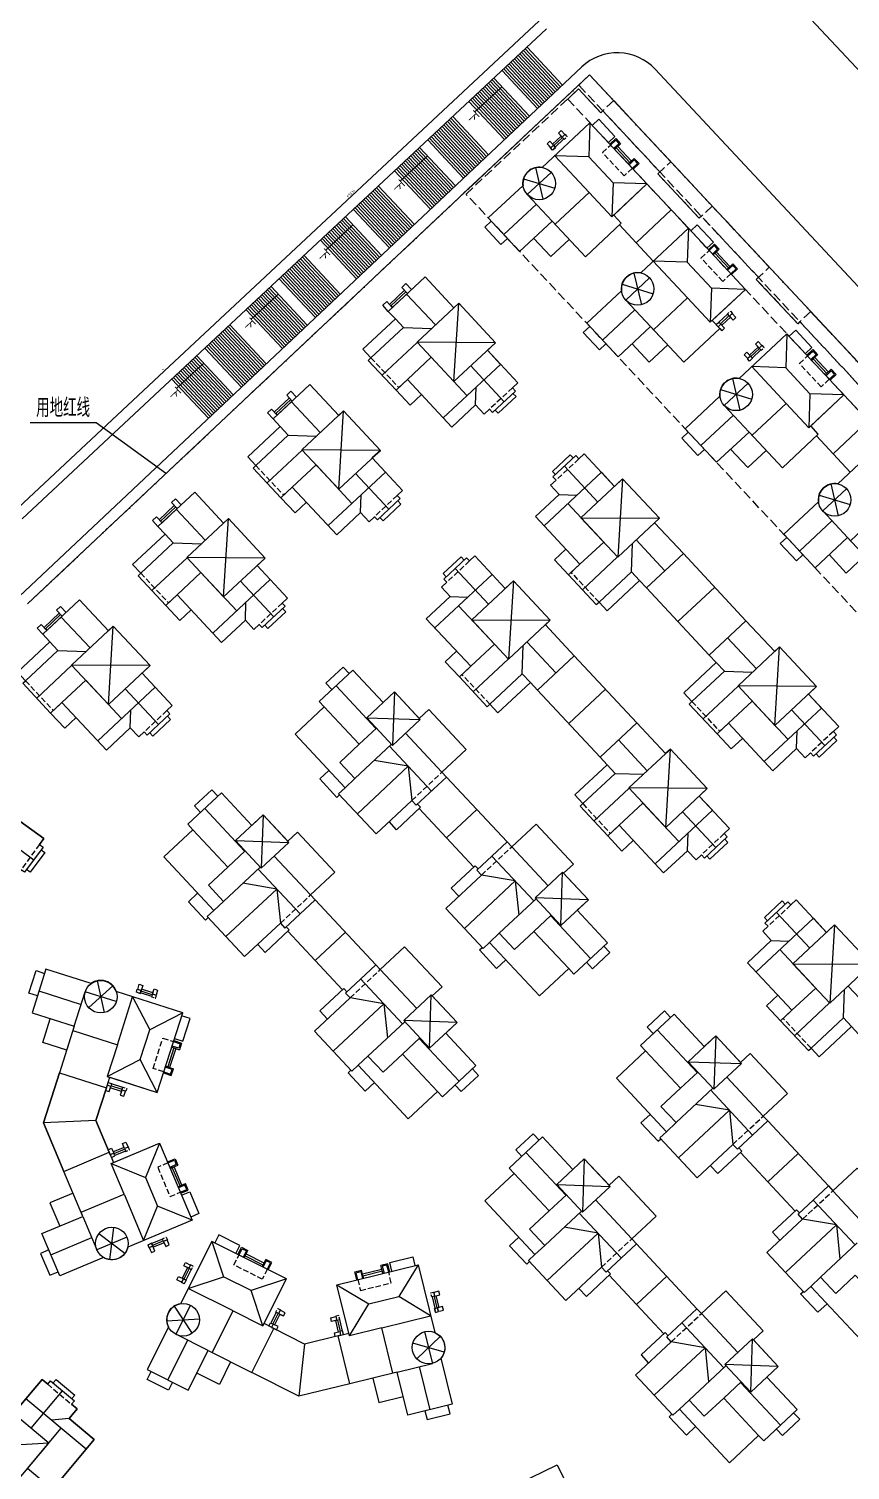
# Model space of a CAD drawing. Extents: x -34815 to 81416, y -425322 to 67478.
# Drawn here: x 2161 to 3537, y -181974 to -179560 of the extents above; entities that cross this region are included whole.
import ezdxf

# ---------------------------------------------------------------- set-up
doc = ezdxf.new("R2010")
doc.units = 0
doc.header["$LTSCALE"] = 1000
doc.header["$MEASUREMENT"] = 0
doc.linetypes.add('DASH', pattern=[0.35, 0.25, -0.1])
doc.linetypes.add('DOTE', pattern=[2.42, 2, -0.2, 0.02, -0.2])
doc.layers.add('WALL', color=2, linetype='Continuous', lineweight=25)
doc.layers.add('坯担层', color=7, linetype='Continuous')
doc.styles.add('_TCH_DIM', font='SIMPLEX', dxfattribs={"bigfont": 'GBCBIG'})
doc.styles.get("Standard").update_dxf_attribs({"font": 'gbenor.shx', "bigfont": 'gbcbig.shx'})

# ---------------------------------------------------------------- blocks, each defined once
blk = doc.blocks.new('jhjuuoiuo')
at = {"color": 9, "linetype": 'Continuous'}
for p, q in [((353099, 611012), (715639, 222973)), ((311620, 514300), (362283, 561633)), ((362283, 561633), (311620, 514300)), ((292428, 494316), (363307, 560537)), ((359687, 557155), (364478, 552028)), ((359928, 557381), (364718, 552254)), ((360169, 557606), (364958, 552480)), ((360411, 557831), (365199, 552707)), ((360652, 558057), (365439, 552933)), ((291992, 483838), (368067, 555407)), ((357517, 555128), (362314, 549993)), ((357758, 555353), (362555, 550219)), ((357999, 555578), (362795, 550445)), ((358240, 555804), (363035, 550671)), ((358482, 556029), (363276, 550898)), ((358723, 556254), (363516, 551124)), ((358964, 556480), (363756, 551350)), ((359205, 556705), (363997, 551576)), ((359446, 556930), (364237, 551802)), ((377979, 555087), (632721, 282427)), ((369120, 554327), (293119, 482833)), ((355456, 553203), (360260, 548061)), ((355698, 553428), (360501, 548287)), ((355939, 553653), (360741, 548513)), ((356180, 553879), (360981, 548739)), ((357276, 554903), (362074, 549767)), ((626797, 278513), (369120, 554327)), ((353286, 551175), (358097, 546026)), ((353527, 551400), (358337, 546252)), ((353623, 549327), (356363, 551865)), ((353768, 551626), (358578, 546478)), ((354010, 551851), (358818, 546704)), ((354251, 552076), (359058, 546930)), ((354492, 552302), (359299, 547156)), ((354733, 552527), (359539, 547383)), ((354974, 552752), (359780, 547609)), ((355215, 552977), (360020, 547835)), ((356363, 551865), (357243, 552680)), ((367614, 552412), (366152, 551047)), ((370617, 549197), (367614, 552412)), ((352804, 550725), (357616, 545574)), ((353045, 550950), (357857, 545800)), ((349165, 547325), (353989, 542161)), ((349406, 547550), (354229, 542388)), ((349647, 547775), (354470, 542614)), ((349888, 548001), (354710, 542840)), ((350130, 548226), (354950, 543066)), ((350371, 548451), (355191, 543292)), ((350612, 548676), (355431, 543518)), ((347236, 545522), (352066, 540353)), ((347477, 545748), (352306, 540579)), ((347718, 545973), (352547, 540805)), ((347959, 546198), (352787, 541031)), ((348200, 546424), (353028, 541257)), ((348442, 546649), (353268, 541483)), ((348683, 546874), (353508, 541709)), ((348924, 547099), (353749, 541935)), ((344934, 543372), (349772, 538194)), ((345175, 543597), (350012, 538420)), ((345416, 543823), (350252, 538646)), ((345658, 544048), (350493, 538873)), ((345899, 544273), (350733, 539099)), ((346140, 544498), (350973, 539325)), ((346283, 542527), (347163, 543343)), ((343005, 541570), (347849, 536385)), ((343246, 541795), (348089, 536611)), ((343487, 542020), (348329, 536838)), ((343543, 539990), (346283, 542527)), ((343729, 542246), (348570, 537064)), ((343970, 542471), (348810, 537290)), ((344211, 542696), (349051, 537516)), ((344452, 542921), (349291, 537742)), ((344693, 543147), (349531, 537968)), ((342764, 541344), (347608, 536159)), ((355296, 541364), (352016, 538284)), ((383930, 534948), (378332, 540940)), ((338643, 537494), (343500, 532295)), ((338884, 537719), (343741, 532521)), ((339125, 537945), (343981, 532747)), ((339366, 538170), (344221, 532973)), ((339607, 538395), (344462, 533199)), ((339848, 538620), (344702, 533425)), ((340090, 538846), (344943, 533651)), ((340331, 539071), (345183, 533878)), ((340572, 539296), (345423, 534104)), ((337196, 536142), (342058, 530938)), ((337437, 536368), (342299, 531164)), ((337678, 536593), (342539, 531390)), ((337919, 536818), (342779, 531616)), ((338161, 537043), (343020, 531843)), ((338402, 537269), (343260, 532069)), ((334653, 533767), (339523, 528554)), ((334894, 533992), (339764, 528780)), ((335135, 534217), (340004, 529006)), ((335377, 534442), (340245, 529232)), ((335618, 534668), (340485, 529458)), ((335859, 534893), (340725, 529684)), ((336100, 535118), (340966, 529910)), ((336203, 533190), (337083, 534006)), ((332724, 531964), (337601, 526745)), ((332965, 532189), (337841, 526971)), ((333206, 532415), (338081, 527197)), ((333447, 532640), (338322, 527423)), ((333463, 530653), (336203, 533190)), ((333689, 532865), (338562, 527649)), ((333930, 533091), (338802, 527875)), ((334171, 533316), (339043, 528101)), ((334412, 533541), (339283, 528328)), ((330291, 529691), (335175, 524463)), ((330532, 529916), (335415, 524689)), ((328362, 527889), (333252, 522654)), ((328603, 528114), (333492, 522880)), ((328844, 528339), (333733, 523106)), ((329085, 528564), (333973, 523333)), ((329326, 528790), (334214, 523559)), ((329567, 529015), (334454, 523785)), ((329809, 529240), (334694, 524011)), ((330050, 529466), (334935, 524237)), ((327156, 526762), (332050, 521524)), ((327397, 526987), (332291, 521750)), ((327638, 527213), (332531, 521976)), ((327879, 527438), (332771, 522202)), ((328121, 527663), (333012, 522428)), ((397242, 520700), (391644, 526691)), ((323384, 521316), (326123, 523853)), ((324131, 523936), (329035, 518687)), ((324372, 524161), (329275, 518913)), ((324613, 524386), (329516, 519139)), ((324854, 524612), (329756, 519365)), ((325095, 524837), (329996, 519591)), ((325337, 525062), (330237, 519818)), ((325578, 525288), (330477, 520044)), ((325819, 525513), (330717, 520270)), ((326060, 525738), (330958, 520496)), ((326123, 523853), (327003, 524669)), ((322684, 522584), (327593, 517330)), ((322925, 522809), (327833, 517556)), ((323166, 523035), (328073, 517783)), ((323408, 523260), (328314, 518009)), ((323649, 523485), (328554, 518235)), ((323890, 523710), (328794, 518461)), ((320010, 520085), (324927, 514823)), ((320251, 520311), (325167, 515049)), ((320492, 520536), (325408, 515275)), ((317840, 518058), (322764, 512788)), ((318081, 518283), (323004, 513014)), ((318322, 518508), (323244, 513240)), ((318563, 518734), (323485, 513466)), ((318804, 518959), (323725, 513692)), ((319045, 519184), (323965, 513918)), ((319286, 519410), (324206, 514144)), ((319527, 519635), (324446, 514370)), ((319769, 519860), (324686, 514596)), ((315779, 516133), (320710, 510855)), ((316020, 516358), (320950, 511081)), ((317116, 517382), (322042, 512109)), ((317357, 517607), (322283, 512335)), ((317598, 517833), (322523, 512561)), ((288240, 492456), (311620, 514300)), ((311415, 514519), (311450, 514483)), ((313304, 511978), (316043, 514516)), ((313609, 514105), (318546, 508820)), ((313850, 514330), (318790, 509042)), ((314091, 514556), (319027, 509272)), ((314332, 514781), (319267, 509499)), ((314573, 515006), (319514, 509718)), ((314814, 515231), (319748, 509951)), ((315056, 515457), (319988, 510177)), ((315297, 515682), (320237, 510394)), ((315538, 515907), (320469, 510629)), ((316043, 514516), (316923, 515331)), ((312644, 513204), (317585, 507916)), ((312885, 513429), (317826, 508141)), ((313126, 513654), (318067, 508366)), ((313368, 513880), (318308, 508592)), ((302437, 507297), (293515, 507297)), ((311771, 500517), (302437, 507297))]:
    blk.add_line(p, q, dxfattribs=at)
at = {"color": 1, "linetype": 'DOTE', "ltscale": 2}
for p, q in [((293119, 482833), (369120, 554327)), ((369120, 554327), (642529, 261687))]:
    blk.add_line(p, q, dxfattribs=at)
at = {"color": 5, "linetype": 'DASH', "ltscale": 5}
for p, q in [((367614, 552412), (366152, 551047)), ((370617, 549197), (367614, 552412)), ((352415, 538212), (366152, 551047)), ((366152, 551047), (420085, 493321)), ((372371, 550836), (370617, 549197)), ((370910, 549470), (370617, 549197)), ((378624, 541213), (370910, 549470)), ((380091, 542584), (372371, 550836)), ((378332, 540940), (380091, 542584)), ((378332, 540940), (378624, 541213)), ((383930, 534948), (378332, 540940)), ((406347, 480486), (352415, 538212)), ((385684, 536587), (383930, 534948)), ((393403, 528335), (385684, 536587)), ((384222, 535222), (383930, 534948)), ((386612, 532664), (384222, 535222)), ((391936, 526964), (386612, 532664)), ((391644, 526691), (393403, 528335)), ((391644, 526691), (391936, 526964)), ((397242, 520700), (391644, 526691)), ((398996, 522338), (397242, 520700)), ((406715, 514085), (398996, 522338)), ((397535, 520973), (397242, 520700)), ((405249, 512716), (397535, 520973))]:
    blk.add_line(p, q, dxfattribs=at)
at = {"color": 1, "linetype": 'DASH', "ltscale": 5}
blk.add_line((639782, 261687), (367645, 552940), dxfattribs=at)
at = {"color": 9, "linetype": 'Continuous', "const_width": 40}
blk.add_lwpolyline([(311623, 514371), (311618, 514229)], dxfattribs=at)
at = {"color": 9, "linetype": 'Continuous'}
blk.add_arc((372864, 550308), 7000, 43.05417, 133.2516, dxfattribs=at)
at = {"layer": 'WALL', "color": 5}
for p, q in [((365282, 546046), (364113, 544954)), ((365466, 545849), (364297, 544757)), ((365650, 545652), (364481, 544559)), ((365412, 545907), (364913, 546441)), ((372501, 544251), (373312, 545009)), ((374344, 542278), (375156, 543036)), ((385814, 530003), (386625, 530760)), ((387657, 528030), (388468, 528787)), ((344495, 524791), (342449, 522880)), ((344495, 524791), (343737, 525602)), ((342449, 522880), (341691, 523691)), ((387770, 521977), (386600, 520884)), ((387954, 521779), (386785, 520687)), ((388138, 521582), (386969, 520490)), ((388009, 521721), (388507, 521187)), ((391907, 517549), (390738, 516456)), ((392091, 517351), (390922, 516259)), ((392275, 517154), (391106, 516062)), ((392036, 517410), (391538, 517943)), ((399126, 515754), (399937, 516512)), ((400969, 513781), (401780, 514539)), ((328930, 510250), (326884, 508338)), ((328930, 510250), (328173, 511061)), ((326884, 508338), (326127, 509149)), ((313366, 495709), (311320, 493797)), ((313366, 495709), (312609, 496520)), ((311320, 493797), (310563, 494608)), ((297802, 481167), (295756, 479256)), ((297802, 481167), (297045, 481978)), ((295756, 479256), (294999, 480067)), ((310003, 430043), (308478, 430528)), ((310085, 430300), (308560, 430786)), ((310027, 430119), (310249, 430815)), ((307344, 429767), (309650, 425307)), ((309921, 429786), (308397, 430271)), ((314109, 427613), (309650, 425307)), ((312623, 422944), (313681, 422607)), ((303916, 418999), (308376, 421305)), ((310682, 416845), (308376, 421305)), ((297458, 419481), (295304, 412716)), ((311804, 420371), (312862, 420034)), ((303795, 417464), (302385, 413035)), ((305844, 416979), (304320, 417464)), ((305926, 417236), (304402, 417722)), ((306008, 417494), (304483, 417979)), ((305902, 417160), (305681, 416464)), ((302385, 413035), (295304, 412716)), ((302385, 413035), (304187, 408751)), ((295304, 412716), (298058, 406172)), ((306185, 409417), (304710, 408797)), ((306290, 409169), (304815, 408548)), ((306259, 409242), (305976, 409915)), ((310991, 409985), (309095, 405337)), ((304446, 407232), (309095, 405337)), ((306394, 408920), (304920, 408299)), ((312426, 406575), (313449, 407005)), ((313473, 404086), (314496, 404517)), ((308828, 396816), (310724, 401465)), ((315373, 399570), (310724, 401465)), ((311397, 397029), (309922, 396409)), ((311501, 396780), (310027, 396160)), ((311606, 396531), (310131, 395911)), ((311533, 396707), (311816, 396034)), ((318043, 396711), (319619, 391945)), ((322420, 394509), (322919, 395501)), ((314926, 393074), (314274, 393403)), ((324832, 393296), (325331, 394287)), ((341177, 392382), (340913, 393460)), ((345936, 393548), (343333, 389255)), ((314756, 393160), (314037, 391731)), ((314997, 393038), (314278, 391609)), ((315239, 392917), (314519, 391488)), ((314852, 390369), (319619, 391945)), ((328138, 391633), (323371, 390057)), ((338554, 391739), (338290, 392817)), ((324946, 385290), (323371, 390057)), ((334961, 390859), (339253, 388255)), ((348160, 389305), (348869, 389479)), ((336650, 383963), (339253, 388255)), ((347626, 386652), (343333, 389255)), ((347820, 389222), (348200, 387668)), ((348082, 389286), (348463, 387732)), ((348344, 389350), (348725, 387796)), ((326762, 387119), (326043, 385690)), ((327003, 386998), (326284, 385569)), ((327245, 386876), (326526, 385447)), ((327075, 386962), (327727, 386634)), ((334950, 386069), (334241, 385895)), ((334766, 386023), (335146, 384469)), ((335028, 386088), (335409, 384534)), ((335290, 386152), (335671, 384598))]:
    blk.add_line(p, q, dxfattribs=at)
for points in [[(364445, 534125), (369049, 538426), (372121, 535137), (376870, 539575), (369156, 547832), (362707, 541807, 0.5070926), (360114, 539384), (355419, 534997), (359651, 530467), (364036, 534563), (364445, 534125)], [(355419, 534997), (359651, 530467), (364036, 534563), (368541, 529740), (373401, 534280), (372377, 535376), (376870, 539575), (369156, 547832), (362707, 541807, 0.5070926), (360114, 539384), (355419, 534997)], [(377758, 519876), (382361, 524177), (385433, 520889), (390183, 525326), (382468, 533583), (376020, 527558, 0.5070926), (373426, 525135), (368731, 520749), (372964, 516218), (377348, 520314), (377758, 519876)], [(368731, 520749), (372964, 516218), (377348, 520314), (381854, 515492), (386713, 520031), (385689, 521128), (390183, 525326), (382468, 533583), (376020, 527558, 0.5070926), (373426, 525135), (368731, 520749)], [(391070, 505627), (395674, 509928), (398746, 506640), (403495, 511077), (395781, 519334), (389332, 513309, 0.5070926), (386738, 510886), (382044, 506500), (386276, 501969), (390660, 506065), (391070, 505627)], [(382044, 506500), (386276, 501969), (390660, 506065), (395166, 501243), (400025, 505783), (399001, 506879), (403495, 511077), (395781, 519334), (389332, 513309, 0.5070926), (386738, 510886), (382044, 506500)], [(404383, 491378), (408986, 495679), (412058, 492391), (416808, 496828), (409093, 505085), (402645, 499061, 0.5070926), (400051, 496637), (395356, 492251), (399589, 487720), (403973, 491817), (404383, 491378)], [(395356, 492251), (399589, 487720), (403973, 491817), (408479, 486994), (413338, 491534), (412314, 492630), (416808, 496828), (409093, 505085), (402645, 499061, 0.5070926), (400051, 496637), (395356, 492251)], [(314109, 427613), (305128, 430472, 0.2771533), (303405, 431942, 0.2016051), (301746, 431549), (295623, 433498), (293743, 427590), (299460, 425770), (297458, 419481), (303795, 417464), (304250, 418893), (310682, 416845), (314109, 427613)], [(299278, 425198), (305281, 423287), (303916, 418999), (310682, 416845), (314109, 427613), (305128, 430472, 0.5070926), (301746, 431549), (295623, 433498), (293743, 427590), (299460, 425770), (299278, 425198)], [(295623, 433498), (293743, 427590), (299460, 425770), (297458, 419481), (303795, 417464), (304250, 418893), (310682, 416845), (314109, 427613), (305128, 430472, 0.5070926), (301746, 431549), (295623, 433498)], [(315373, 399570), (306685, 395915, -0.2771533), (305101, 394296, -0.2016051), (303413, 394538), (297491, 392047), (295086, 397762), (300617, 400088), (298058, 406172), (304187, 408751), (304769, 407368), (310991, 409986), (315373, 399570)], [(300384, 400641), (306191, 403084), (304446, 407232), (310991, 409985), (315373, 399570), (306685, 395915, -0.5070926), (303413, 394538), (297491, 392047), (295086, 397762), (300617, 400088), (300384, 400641)], [(297491, 392047), (295086, 397762), (300617, 400088), (298058, 406172), (304187, 408751), (304769, 407368), (310991, 409985), (315373, 399570), (306685, 395915, -0.5070926), (303413, 394538), (297491, 392047)], [(318095, 381685), (320927, 387313), (324946, 385290), (328138, 391633), (318043, 396711), (313807, 388292, 0.5070926), (312212, 385121), (309324, 379381), (314862, 376595), (317559, 381955), (318095, 381685)], [(309324, 379381), (314862, 376595), (317559, 381955), (323455, 378988), (326444, 384929), (325104, 385603), (328138, 391633), (318043, 396711), (313807, 388292, 0.5070926), (312212, 385121), (309324, 379381)], [(342520, 378914), (341021, 385034), (336650, 383963), (334961, 390859), (345936, 393548), (348179, 384393, -0.5070926), (349024, 380946), (350553, 374705), (344531, 373230), (343103, 379057), (342520, 378914)], [(350553, 374705), (344531, 373230), (343103, 379057), (336692, 377487), (335110, 383946), (336567, 384303), (334961, 390859), (345936, 393548), (348179, 384393, -0.5070926), (349024, 380946), (350553, 374705)]]:
    blk.add_lwpolyline(points, format="xyb", dxfattribs=at)
for points in [[(359651, 530467), (364036, 534563), (368541, 529740), (373401, 534280), (372377, 535376), (376870, 539575), (369156, 547832), (362707, 541807, 0.5070926), (360114, 539384), (355419, 534997)], [(372964, 516218), (377348, 520314), (381854, 515492), (386713, 520031), (385689, 521128), (390183, 525326), (382468, 533583), (376020, 527558, 0.5070926), (373426, 525135), (368731, 520749)], [(386276, 501969), (390660, 506065), (395166, 501243), (400025, 505783), (399001, 506879), (403495, 511077), (395781, 519334), (389332, 513309, 0.5070926), (386738, 510886), (382044, 506500)], [(399589, 487720), (403973, 491817), (408479, 486994), (413338, 491534), (412314, 492630), (416808, 496828), (409093, 505085), (402645, 499061, 0.5070926), (400051, 496637), (395356, 492251)], [(293743, 427590), (299460, 425770), (297458, 419481), (303795, 417464), (304250, 418893), (310682, 416845), (314109, 427613), (305128, 430472, 0.5070926), (301746, 431549), (295623, 433498)], [(295086, 397762), (300617, 400088), (298058, 406172), (304187, 408751), (304769, 407368), (310991, 409985), (315373, 399570), (306685, 395915, -0.5070926), (303413, 394538), (297491, 392047)], [(314862, 376595), (317559, 381955), (323455, 378988), (326444, 384929), (325104, 385603), (328138, 391633), (318043, 396711), (313807, 388292, 0.5070926), (312212, 385121), (309324, 379381)], [(344531, 373230), (343103, 379057), (336692, 377487), (335110, 383946), (336567, 384303), (334961, 390859), (345936, 393548), (348179, 384393, -0.5070926), (349024, 380946), (350553, 374705)]]:
    blk.add_lwpolyline(points, format="xyb", close=True, dxfattribs=at)
for points in [[(369156, 547832), (369000, 543238), (364406, 543394)], [(371654, 545158), (372531, 545978), (370346, 548316), (369469, 547497)], [(366050, 545956), (366086, 545991), (365813, 546283), (365412, 545907), (365685, 545615), (365904, 545820)], [(371853, 544946), (372664, 545703), (373312, 545009)], [(371955, 544836), (372656, 545491), (373100, 545016), (372399, 544361)], [(364150, 544181), (364114, 544147), (363840, 544440), (364242, 544815), (364515, 544523), (364296, 544318)], [(364150, 544181), (364515, 544523), (364242, 544815), (363877, 544474)], [(369049, 538426), (364406, 543394)], [(372501, 544251), (372720, 544456), (374564, 542483), (374344, 542278)], [(372918, 544641), (374761, 542668)], [(361801, 541789), (362795, 537502)], [(372277, 539731), (369000, 543238)], [(374891, 541694), (375592, 542349), (375148, 542824), (374447, 542169)], [(374993, 541584), (375804, 542342), (375156, 543036)], [(360193, 540287), (364402, 539004)], [(363906, 541147), (360690, 538144)], [(376870, 539575), (372277, 539731), (372121, 535137)], [(382468, 533583), (376870, 539575)], [(364036, 534563), (360690, 538144)], [(357535, 532732), (361919, 536828)], [(375398, 531630), (380147, 536067)], [(358013, 532221), (357136, 531401), (354951, 533740), (355828, 534559)], [(377719, 529146), (373145, 534041)], [(382468, 533583), (382312, 528990), (377719, 529146)], [(384966, 530910), (385843, 531729), (383658, 534067), (382782, 533248)], [(366357, 532079), (363872, 529758), (361551, 532242)], [(385165, 530697), (385976, 531455), (386625, 530760)], [(385267, 530587), (385969, 531243), (386413, 530768), (385711, 530112)], [(385814, 530003), (386033, 530207), (387876, 528234), (387657, 528030)], [(386230, 530392), (388073, 528419)], [(382361, 524177), (377719, 529146)], [(385589, 525482), (382312, 528990)], [(388203, 527445), (388904, 528100), (388461, 528575), (387759, 527920)], [(388305, 527336), (389117, 528093), (388468, 528787)], [(358679, 512041), (359402, 512717), (355306, 517101), (356402, 518125), (351418, 523459), (350761, 522845), (346869, 527010), (341901, 522368), (342856, 521345), (338472, 517248), (339564, 516079)], [(339564, 516079), (338472, 517248), (342856, 521345), (341901, 522368), (346869, 527010), (350761, 522845), (351418, 523459), (356402, 518125), (355306, 517101), (359402, 512717), (358679, 512041), (359088, 511602), (356005, 508722), (355595, 509160), (354872, 508484), (353711, 509726), (350496, 506722), (344488, 513153), (342954, 511719), (339199, 515738), (339564, 516079)], [(357081, 515201), (355306, 517101), (356402, 518125), (351418, 523459), (350761, 522845), (346869, 527010), (341901, 522368)], [(345043, 525303), (344285, 526114), (343737, 525602)], [(373506, 526038), (377715, 524755)], [(377218, 526899), (374003, 523895)], [(375113, 527540), (376107, 523253)], [(344105, 525208), (342059, 523296)], [(344290, 525010), (342244, 523099), (342449, 522880)], [(344385, 524689), (348276, 520524)], [(377348, 520314), (374003, 523895)], [(390183, 525326), (385589, 525482), (385433, 520889)], [(341901, 522368), (341143, 523179), (341691, 523691)], [(350776, 512868), (351418, 523459)], [(370847, 518483), (375232, 522579)], [(388101, 522354), (388137, 522389), (388410, 522096), (388009, 521721), (387735, 522013), (387955, 522218)], [(342856, 521345), (343949, 520175), (339564, 516079)], [(343949, 520175), (347765, 520046)], [(371325, 517972), (370448, 517153), (368264, 519491), (369141, 520310)], [(386201, 520579), (386566, 520921), (386839, 520629), (386474, 520287)], [(341076, 513728), (345826, 518166)], [(356402, 518125), (345792, 518203)], [(395781, 519334), (395625, 514741), (391031, 514897)], [(398279, 516661), (399156, 517480), (396971, 519818), (396094, 518999)], [(344488, 513153), (347703, 516157), (352551, 510968)], [(379669, 517830), (377185, 515509), (374864, 517993)], [(390775, 515684), (390738, 515650), (390465, 515942), (390867, 516317), (391140, 516025), (390921, 515820)], [(390775, 515684), (391140, 516025), (390867, 516317), (390502, 515976)], [(392675, 517459), (392711, 517493), (392438, 517785), (392036, 517410), (392309, 517117), (392529, 517322)], [(398477, 516448), (399289, 517206), (399937, 516512)], [(398580, 516338), (399281, 516994), (399725, 516519), (399024, 515863)], [(399543, 516143), (401386, 514170)], [(349335, 507965), (357081, 515201)], [(353041, 514985), (357546, 510162)], [(395674, 509928), (391031, 514897)], [(398902, 511233), (395625, 514741)], [(399126, 515754), (399345, 515959), (401189, 513986), (400969, 513781)], [(401515, 513196), (402217, 513852), (401773, 514327), (401072, 513671)], [(401618, 513087), (402429, 513844), (401780, 514539)], [(343115, 497500), (343838, 498175), (339742, 502560), (340838, 503584), (335854, 508918), (335197, 508304), (331305, 512469), (326336, 507826), (327292, 506803), (322908, 502707), (324000, 501538)], [(324000, 501538), (322908, 502707), (327292, 506803), (326336, 507826), (331305, 512469), (335197, 508304), (335854, 508918), (340838, 503584), (339742, 502560), (343838, 498175), (343115, 497500), (343524, 497061), (340441, 494180), (340031, 494619), (339308, 493943), (338147, 495185), (334932, 492181), (328924, 498611), (327390, 497178), (323635, 501197), (324000, 501538)], [(341517, 500660), (339742, 502560), (340838, 503584), (335854, 508918), (335197, 508304), (331305, 512469), (326336, 507826)], [(343319, 512060), (344488, 513153), (350496, 506722), (353711, 509726), (354872, 508484), (355595, 509160)], [(390530, 512650), (387315, 509646)], [(388426, 513291), (389420, 509005)], [(328541, 510666), (326495, 508755)], [(328726, 510469), (326680, 508557), (326884, 508338)], [(329479, 510762), (328721, 511573), (328173, 511061)], [(342954, 511719), (344859, 509680), (346393, 511114)], [(353711, 509726), (353793, 512129)], [(358752, 511288), (359169, 510843), (356757, 508590), (356341, 509036)], [(386818, 511789), (391027, 510507)], [(403495, 511077), (398902, 511233), (398746, 506640)], [(409093, 505085), (403495, 511077)], [(326336, 507826), (325579, 508637), (326127, 509149)], [(328821, 510147), (332712, 505982)], [(335211, 498327), (335854, 508918)], [(384160, 504234), (388544, 508331)], [(390660, 506065), (387315, 509646)], [(327292, 506803), (328385, 505634), (324000, 501538)], [(402023, 503132), (406772, 507570)], [(328385, 505634), (332201, 505504)], [(384638, 503723), (383761, 502904), (381576, 505242), (382453, 506061)], [(404344, 500648), (399770, 505544)], [(325512, 499187), (330262, 503625)], [(340838, 503584), (330228, 503661)], [(370388, 483088), (371480, 481919), (375864, 486015), (376820, 484992), (381789, 489634), (377898, 493799), (378555, 494414), (373572, 499748), (372476, 498724), (368379, 503108), (367656, 502432), (367246, 502871), (364163, 499990), (364572, 499551), (363849, 498875), (365010, 497633), (361794, 494629), (367802, 488199), (366268, 486765), (370022, 482746), (370388, 483088)], [(366910, 502556), (366494, 503002), (364082, 500749), (364499, 500304)], [(367656, 502432), (368379, 503108), (372476, 498724), (373572, 499748), (378555, 494414), (377898, 493799), (381789, 489634), (376820, 484992), (375864, 486015), (371480, 481919), (370388, 483088)], [(392982, 503581), (390497, 501260), (388176, 503744)], [(328924, 498611), (332139, 501615), (336986, 496427)], [(333771, 493423), (341517, 500660)], [(362955, 493387), (370701, 500624)], [(370210, 496607), (365705, 501430)], [(370701, 500624), (372476, 498724), (373572, 499748), (378555, 494414), (377898, 493799), (381789, 489634), (376820, 484992)], [(327755, 497519), (328924, 498611), (334932, 492181), (338147, 495185), (339308, 493943), (340031, 494619)], [(337477, 500443), (341982, 495621)], [(366633, 487107), (367802, 488199), (361794, 494629), (365010, 497633), (363849, 498875), (364572, 499551)], [(373572, 499748), (372929, 489157)], [(401738, 499042), (402732, 494756)], [(327550, 482958), (328274, 483634), (324178, 488018), (325274, 489042), (320290, 494377), (319633, 493762), (315741, 497927), (310772, 493285), (311728, 492262), (307344, 488166), (308436, 486997)], [(308436, 486997), (307344, 488166), (311728, 492262), (310772, 493285), (315741, 497927), (319633, 493762), (320290, 494377), (325274, 489042), (324178, 488018), (328274, 483634), (327550, 482958), (327960, 482520), (324876, 479639), (324467, 480077), (323743, 479402), (322583, 480644), (319368, 477640), (313360, 484070), (311826, 482636), (308071, 486655), (308436, 486997)], [(325953, 486119), (324178, 488018), (325274, 489042), (320290, 494377), (319633, 493762), (315741, 497927), (310772, 493285)], [(313914, 496221), (313157, 497032), (312609, 496520)], [(327390, 497178), (329294, 495139), (330829, 496573)], [(338147, 495185), (338229, 497588)], [(343188, 496747), (343604, 496301), (341193, 494049), (340777, 494494)], [(365010, 497633), (367412, 497551)], [(400131, 497540), (404340, 496258)], [(403843, 498401), (400628, 495397)], [(312977, 496125), (310931, 494213)], [(313162, 495928), (311116, 494016), (311320, 493797)], [(313257, 495606), (317148, 491441)], [(367802, 488199), (371017, 491203), (366170, 496391)], [(403973, 491817), (400628, 495397)], [(310772, 493285), (310015, 494096), (310563, 494608)], [(319647, 483786), (320290, 494377)], [(367945, 494491), (378555, 494414)], [(397472, 489986), (401857, 494082)], [(311728, 492262), (312820, 491093), (308436, 486997)], [(312820, 491093), (316637, 490963)], [(374772, 487184), (374902, 491000)], [(379305, 487313), (375413, 491478)], [(397950, 489474), (397073, 488655), (394889, 490993), (395766, 491812)], [(309948, 484646), (314698, 489083)], [(325274, 489042), (314664, 489120)], [(355627, 469297), (356720, 468128), (361104, 472224), (362060, 471201), (367029, 475844), (363137, 480009), (363795, 480623), (358811, 485957), (357715, 484933), (353619, 489318), (352896, 488642), (352486, 489080), (349402, 486199), (349812, 485761), (349089, 485085), (350249, 483843), (347034, 480839), (353042, 474409), (351507, 472975), (355262, 468956), (355627, 469297)], [(352150, 488766), (351734, 489212), (349322, 486959), (349739, 486513)], [(352896, 488642), (353619, 489318), (357715, 484933), (358811, 485957), (363795, 480623), (363137, 480009), (367029, 475844), (362060, 471201), (361104, 472224), (356720, 468128), (355627, 469297)], [(366268, 486765), (364363, 488804), (365897, 490238)], [(368145, 484756), (372895, 489193)], [(381789, 489634), (390254, 480573)], [(406294, 489332), (403810, 487011), (401489, 489495)], [(313360, 484070), (316575, 487074), (321422, 481886)], [(355450, 482817), (350944, 487640)], [(375864, 486015), (374772, 487184), (370388, 483088)], [(318207, 478882), (325953, 486119)], [(321913, 485902), (326418, 481079)], [(351873, 473316), (353042, 474409), (347034, 480839), (350249, 483843), (349089, 485085), (349812, 485761)], [(348195, 479597), (355940, 486833)], [(355940, 486833), (357715, 484933), (358811, 485957), (363795, 480623), (363137, 480009), (367029, 475844), (362060, 471201)], [(358811, 485957), (358168, 475367)], [(376820, 484992), (385285, 475931)], [(386022, 485104), (381053, 480461)], [(311986, 468417), (312710, 469093), (308614, 473477), (309710, 474501), (304726, 479835), (304068, 479221), (300177, 483386), (295208, 478744), (296164, 477721), (291780, 473625), (292872, 472455)], [(292872, 472455), (291780, 473625), (296164, 477721), (295208, 478744), (300177, 483386), (304068, 479221), (304726, 479835), (309710, 474501), (308614, 473477), (312710, 469093), (311986, 468417), (312396, 467979), (309312, 465098), (308903, 465536), (308179, 464860), (307019, 466102), (303804, 463099), (297796, 469529), (296262, 468095), (292507, 472114), (292872, 472455)], [(310389, 471577), (308614, 473477), (309710, 474501), (304726, 479835), (304068, 479221), (300177, 483386), (295208, 478744)], [(312191, 482978), (313360, 484070), (319368, 477640), (322583, 480644), (323743, 479402), (324467, 480077)], [(322583, 480644), (322665, 483046)], [(350249, 483843), (352652, 483761)], [(297413, 481584), (295367, 479672)], [(297597, 481386), (295552, 479475), (295756, 479256)], [(298350, 481679), (297593, 482490), (297045, 481978)], [(297693, 481065), (301584, 476900)], [(311826, 482636), (313730, 480598), (315265, 482031)], [(327624, 482206), (328040, 481760), (325629, 479507), (325213, 479953)], [(353042, 474409), (356257, 477413), (351410, 482601)], [(295208, 478744), (294450, 479555), (294999, 480067)], [(304083, 469244), (304726, 479835)], [(353185, 480701), (363795, 480623)], [(402064, 465604), (402787, 466280), (398691, 470664), (399787, 471689), (394803, 477023), (394146, 476408), (390254, 480573), (385285, 475931), (386241, 474908), (381857, 470812), (382949, 469643)], [(382949, 469643), (381857, 470812), (386241, 474908), (385285, 475931), (390254, 480573), (394146, 476408), (394803, 477023), (399787, 471689), (398691, 470664), (402787, 466280), (402064, 465604), (402473, 465166), (399390, 462285), (398980, 462723), (398257, 462048), (397096, 463290), (393881, 460286), (387873, 466716), (386339, 465283), (382584, 469301), (382949, 469643)], [(400466, 468765), (398691, 470664), (399787, 471689), (394803, 477023), (394146, 476408), (390254, 480573), (385285, 475931)], [(296164, 477721), (297256, 476552), (292872, 472455)], [(360012, 473394), (360141, 477210)], [(364544, 473523), (360653, 477688)], [(387770, 478252), (391661, 474087)], [(297256, 476552), (301073, 476422)], [(351507, 472975), (349603, 475014), (351137, 476447)], [(353385, 470966), (358134, 475403)], [(367029, 475844), (375494, 466783)], [(394160, 466432), (394803, 477023)], [(294384, 470105), (299134, 474542)], [(309710, 474501), (299100, 474579)], [(335193, 457186), (340245, 451778), (345068, 456284), (345682, 455627), (349774, 459450), (349160, 460107), (352448, 463179), (347396, 468587), (346081, 467358), (342736, 470938), (341201, 469505), (337105, 473889), (332575, 469656), (333257, 468925), (329312, 465239), (336070, 458005), (335193, 457186), (340245, 451778)], [(336623, 473438), (335804, 474315), (333465, 472131), (334285, 471254)], [(361104, 472224), (360012, 473394), (355627, 469297)], [(386241, 474908), (387334, 473739), (382949, 469643)], [(387334, 473739), (391150, 473609)], [(297796, 469529), (301011, 472533), (305858, 467345)], [(302643, 464341), (310389, 471577)], [(306348, 471361), (310854, 466538)], [(334840, 471773), (340233, 466000)], [(371261, 471313), (366292, 466671)], [(384461, 467292), (389211, 471729)], [(399787, 471689), (389177, 471766)], [(296627, 468437), (297796, 469529), (303804, 463099), (307019, 466102), (308179, 464860), (308903, 465536)], [(342736, 470938), (342491, 463730)], [(362060, 471201), (370525, 462141)], [(387873, 466716), (391088, 469720), (395935, 464532)], [(296262, 468095), (298166, 466057), (299701, 467490)], [(307019, 466102), (307100, 468505)], [(312060, 467665), (312476, 467219), (310065, 464966), (309649, 465412)], [(333257, 468925), (337968, 463884), (335337, 461426), (337385, 459234), (336070, 458005)], [(339009, 467457), (346217, 467212)], [(392720, 461528), (400466, 468765)], [(396426, 468548), (400931, 463725)], [(337968, 463884), (340306, 466068)], [(387303, 451814), (388027, 452490), (383930, 456874), (385027, 457898), (380043, 463232), (379385, 462618), (375494, 466783), (370525, 462141), (371481, 461118), (367097, 457022), (368189, 455852)], [(368189, 455852), (367097, 457022), (371481, 461118), (370525, 462141), (375494, 466783), (379385, 462618), (380043, 463232), (385027, 457898), (383930, 456874), (388027, 452490), (387303, 451814), (387713, 451376), (384629, 448495), (384220, 448933), (383496, 448257), (382336, 449499), (379121, 446496), (373113, 452926), (371578, 451492), (367824, 455511), (368189, 455852)], [(385705, 454974), (383930, 456874), (385027, 457898), (380043, 463232), (379385, 462618), (375494, 466783), (370525, 462141)], [(386704, 465624), (387873, 466716), (393881, 460286), (397096, 463290), (398257, 462048), (398980, 462723)], [(397096, 463290), (397178, 465693)], [(337385, 459234), (342354, 463876)], [(347728, 457538), (342062, 463603)], [(349160, 460107), (344245, 465368)], [(373010, 464462), (376901, 460297)], [(386339, 465283), (388243, 463244), (389778, 464677)], [(402137, 464852), (402553, 464406), (400142, 462153), (399726, 462599)], [(294753, 450336), (295337, 451135), (290493, 454675), (291378, 455886), (285484, 460193), (284953, 459466), (280350, 462829), (276339, 457338), (277469, 456512), (273929, 451668), (275221, 450724)], [(275221, 450724), (273929, 451668), (277469, 456512), (276339, 457338), (280350, 462829), (284953, 459466), (285484, 460193), (291378, 455886), (290493, 454675), (295337, 451135), (294753, 450336), (295238, 449982), (292748, 446574), (292264, 446928), (291680, 446129), (290307, 447132), (287711, 443579), (280606, 448771), (279367, 447075), (274926, 450320), (275221, 450724)], [(344588, 460899), (340016, 461691)], [(379400, 452641), (380043, 463232)], [(333879, 460351), (332637, 459190), (334958, 456706), (335323, 457047)], [(337719, 454482), (344588, 460899)], [(344588, 460899), (345068, 456284)], [(371481, 461118), (372573, 459949), (368189, 455852)], [(372573, 459949), (376389, 459819)], [(318867, 456849), (318047, 457726), (315709, 455541), (316528, 454664)], [(357967, 450681), (349774, 459450)], [(369701, 453502), (374451, 457939)], [(385027, 457898), (374416, 457976)], [(317437, 440596), (322489, 435189), (327312, 439695), (327926, 439037), (332018, 442860), (331404, 443518), (334692, 446590), (329640, 451997), (328325, 450768), (324979, 454349), (323445, 452915), (319349, 457300), (314818, 453067), (315501, 452336), (311555, 448650), (318314, 441416), (317437, 440596), (322489, 435189)], [(345872, 455804), (346275, 455373), (343023, 452335), (342006, 453424)], [(373113, 452926), (376328, 455930), (381175, 450742)], [(317084, 455183), (322477, 449411)], [(324979, 454349), (324735, 447141)], [(353472, 447289), (346085, 455196)], [(353870, 455065), (349778, 451242)], [(377960, 447738), (385705, 454974)], [(381665, 454758), (386171, 449935)], [(288664, 452172), (293993, 448278)], [(315501, 452336), (320212, 447294), (317581, 444837), (319629, 442644), (318314, 441416)], [(354718, 436287), (349666, 441695), (354489, 446200), (353875, 446858), (357967, 450681), (358581, 450023), (361869, 453096), (366921, 447688), (365606, 446459), (368951, 442879), (367416, 441445), (371513, 437061), (366982, 432828), (366300, 433559), (362354, 429873), (355595, 437107), (354718, 436287), (349666, 441695)], [(371944, 451834), (373113, 452926), (379121, 446496), (382336, 449499), (383496, 448257), (384220, 448933)], [(382336, 449499), (382417, 451902)], [(321253, 450867), (328461, 450622)], [(358581, 450023), (363496, 444762)], [(371578, 451492), (373483, 449454), (375018, 450887)], [(387377, 451062), (387793, 450616), (385382, 448363), (384965, 448809)], [(294966, 449610), (295459, 449250), (293512, 446586), (293020, 446946)], [(320212, 447294), (322550, 449479)], [(331404, 443518), (326488, 448779)], [(355921, 448770), (361587, 442705)], [(319629, 442644), (324598, 447287)], [(329972, 440949), (324306, 447014)], [(354065, 447036), (353662, 447466), (350410, 444428), (351427, 443340)], [(359061, 445408), (354489, 446200)], [(365224, 439397), (365469, 446606)], [(319963, 437893), (326832, 444310)], [(326832, 444310), (322260, 445102)], [(326832, 444310), (327312, 439695)], [(352192, 438991), (359061, 445408)], [(359061, 445408), (359541, 440793)], [(316123, 443761), (314880, 442601), (317201, 440116), (317567, 440458)], [(340210, 434092), (332018, 442860)], [(356910, 438335), (361879, 442978)], [(368951, 442879), (361743, 443124)], [(399047, 422824), (400139, 421655), (404523, 425751), (405479, 424728), (410448, 429371), (406556, 433536), (407214, 434150), (402230, 439484), (401134, 438460), (397038, 442845), (396315, 442169), (395905, 442607), (392822, 439726), (393231, 439288), (392508, 438612), (393668, 437370), (390453, 434366), (396461, 427936), (394926, 426502), (398681, 422483), (399047, 422824)], [(395569, 442293), (395153, 442739), (392741, 440486), (393158, 440040)], [(396315, 442169), (397038, 442845), (401134, 438460), (402230, 439484), (407214, 434150), (406556, 433536), (410448, 429371), (405479, 424728), (404523, 425751), (400139, 421655), (399047, 422824)], [(361589, 438601), (363927, 440786)], [(369247, 434945), (363854, 440717)], [(391614, 433124), (399359, 440360)], [(398869, 436344), (394363, 441167)], [(399359, 440360), (401134, 438460), (402230, 439484), (407214, 434150), (406556, 433536), (410448, 429371), (405479, 424728)], [(328116, 439215), (328519, 438784), (325267, 435746), (324250, 436834)], [(335716, 430699), (328329, 438606)], [(336114, 438476), (332022, 434653)], [(366300, 433559), (361589, 438601), (358958, 436143), (356910, 438335), (355595, 437107)], [(395292, 426843), (396461, 427936), (390453, 434366), (393668, 437370), (392508, 438612), (393231, 439288)], [(402230, 439484), (401588, 428893)], [(336962, 419698), (331910, 425105), (336733, 429611), (336118, 430269), (340210, 434092), (340825, 433434), (344113, 436506), (349165, 431099), (347850, 429870), (351195, 426290), (349660, 424856), (353756, 420472), (349226, 416239), (348543, 416970), (344597, 413283), (337839, 420517), (336962, 419698), (331910, 425105)], [(357787, 434761), (356544, 433601), (354223, 436085), (354589, 436426)], [(371030, 436611), (371850, 435734), (369511, 433549), (368692, 434426)], [(393668, 437370), (396071, 437288)], [(396461, 427936), (399676, 430939), (394829, 436127)], [(340825, 433434), (345740, 428173)], [(396604, 434228), (407214, 434150)], [(336308, 430446), (335906, 430877), (332654, 427839), (333671, 426751)], [(338164, 432180), (343831, 426115)], [(403431, 426921), (403560, 430737)], [(407963, 427050), (404072, 431215)], [(334436, 422402), (341305, 428819)], [(341305, 428819), (336733, 429611)], [(341305, 428819), (341785, 424204)], [(347468, 422808), (347713, 430016)], [(394926, 426502), (393022, 428541), (394556, 429974)], [(396804, 424493), (401553, 428930)], [(351195, 426290), (343986, 426535)], [(378612, 410713), (383664, 405305), (388487, 409811), (389101, 409154), (393193, 412977), (392579, 413634), (395867, 416706), (390815, 422114), (389500, 420885), (386155, 424465), (384620, 423032), (380524, 427416), (375994, 423183), (376676, 422452), (372731, 418766), (379489, 411532), (378612, 410713), (383664, 405305)], [(380042, 426965), (379223, 427842), (376884, 425657), (377704, 424781)], [(404523, 425751), (403431, 426921), (399047, 422824)], [(339154, 421746), (344123, 426388)], [(378259, 425299), (383652, 419527)], [(312623, 422944), (312909, 422853), (312090, 420280), (311804, 420371)], [(313166, 422771), (312347, 420198)], [(312866, 423706), (313780, 423415), (313583, 422796), (312669, 423087)], [(312911, 423849), (313969, 423512), (313681, 422607)], [(343833, 422012), (346171, 424196)], [(351491, 418355), (346098, 424128)], [(386155, 424465), (385910, 417257)], [(348543, 416970), (343833, 422012), (341202, 419554), (339154, 421746), (337839, 420517)], [(376676, 422452), (381387, 417411), (378756, 414953), (380805, 412761), (379489, 411532)], [(382428, 420983), (389636, 420739)], [(298058, 406172), (295305, 412716), (297458, 419481)], [(311516, 419466), (312574, 419129), (312862, 420034)], [(311561, 419609), (312476, 419318), (312673, 419937), (311759, 420228)], [(340030, 418172), (338788, 417011), (336467, 419496), (336832, 419837)], [(353274, 420021), (354093, 419144), (351755, 416960), (350936, 417837)], [(381387, 417411), (383725, 419595)], [(392579, 413634), (387664, 418895)], [(304187, 408751), (302385, 413035), (303795, 417464)], [(380805, 412761), (385773, 417403)], [(391147, 411065), (385481, 417130)], [(388007, 414426), (383435, 415218)], [(302385, 413035), (295305, 412716)], [(377298, 413877), (376056, 412717), (378377, 410232), (378742, 410574)], [(381138, 408009), (388007, 414426)], [(388007, 414426), (388487, 409811)], [(401386, 404208), (393193, 412977)], [(362286, 410376), (361466, 411253), (359128, 409068), (359947, 408191)], [(360856, 394123), (365908, 388716), (370731, 393222), (371345, 392564), (375437, 396387), (374823, 397045), (378111, 400117), (373059, 405524), (371744, 404295), (368399, 407876), (366864, 406442), (362768, 410826), (358238, 406594), (358920, 405863), (354974, 402177), (361733, 394943), (360856, 394123), (365908, 388716)], [(389291, 409331), (389694, 408900), (386442, 405862), (385425, 406951)], [(312057, 407451), (313080, 407881), (313449, 407005)], [(312115, 407312), (313000, 407685), (313252, 407086), (312367, 406713)], [(360503, 408710), (365896, 402938)], [(368399, 407876), (368154, 400667)], [(396891, 400816), (389504, 408723)], [(397289, 408592), (393198, 404769)], [(313473, 404086), (313749, 404203), (312702, 406691), (312426, 406575)], [(313998, 404307), (312951, 406796)], [(358920, 405863), (363631, 400821), (361000, 398363), (363048, 396171), (361733, 394943)], [(398137, 389814), (393085, 395222), (397908, 399727), (397294, 400385), (401386, 404208), (402000, 403550), (405288, 406623), (410340, 401215), (409025, 399986), (412370, 396406), (410836, 394972), (414932, 390588), (410401, 386355), (409719, 387086), (405773, 383400), (399014, 390634), (398137, 389814), (393085, 395222)], [(313783, 403349), (314668, 403721), (314416, 404320), (313531, 403948)], [(313841, 403211), (314864, 403641), (314496, 404517)], [(364672, 404394), (371880, 404149)], [(402000, 403550), (406915, 398289)], [(363631, 400821), (365969, 403006)], [(374823, 397045), (369907, 402306)], [(399340, 402297), (405006, 396232)], [(363048, 396171), (368017, 400814)], [(373391, 394476), (367725, 400541)], [(397484, 400562), (397081, 400993), (393829, 397955), (394846, 396867)], [(402480, 398935), (397908, 399727)], [(359542, 397288), (358299, 396128), (360621, 393643), (360986, 393984)], [(363382, 391420), (370251, 397837)], [(370251, 397837), (365679, 398629)], [(370251, 397837), (370731, 393222)], [(395611, 392518), (402480, 398935)], [(402480, 398935), (402960, 394320)], [(321572, 394936), (322071, 395928), (322919, 395501)], [(321706, 394869), (322137, 395726), (322718, 395434), (322286, 394577)], [(383629, 387619), (375437, 396387)], [(400329, 391862), (405298, 396505)], [(322420, 394509), (322555, 394777), (324967, 393564), (324832, 393296)], [(322677, 395018), (325089, 393805)], [(325547, 392936), (325978, 393794), (325398, 394086), (324966, 393228)], [(325681, 392869), (326180, 393860), (325331, 394287)], [(342100, 392608), (341835, 393686), (340913, 393460)], [(341954, 392572), (341725, 393504), (341094, 393350), (341323, 392417)], [(337632, 391513), (337368, 392591), (338290, 392817)], [(337777, 391549), (337549, 392481), (338180, 392636), (338409, 391703)], [(341041, 392935), (338419, 392293)], [(341177, 392382), (341105, 392673), (338483, 392031), (338554, 391739)], [(371535, 392742), (371938, 392311), (368686, 389273), (367669, 390361)], [(379135, 384226), (371748, 392133)], [(379533, 392003), (375441, 388180)], [(409719, 387086), (405008, 392128), (402377, 389670), (400329, 391862), (399014, 390634)], [(380381, 373225), (375329, 378632), (380152, 383138), (379537, 383796), (383629, 387619), (384244, 386961), (387532, 390033), (392584, 384626), (391269, 383397), (394614, 379817), (393079, 378383), (397175, 373999), (392645, 369766), (391962, 370497), (388017, 366810), (381258, 374044), (380381, 373225), (375329, 378632)], [(401206, 388288), (399963, 387127), (397642, 389612), (398008, 389953)], [(381583, 385707), (387250, 379642)], [(384244, 386961), (389159, 381700)], [(335110, 383946), (330596, 382840), (326444, 384929)], [(379727, 383973), (379325, 384404), (376073, 381366), (377090, 380278)], [(330596, 382840), (329797, 375797)], [(377855, 375929), (384724, 382346)], [(384724, 382346), (380152, 383138)], [(384724, 382346), (385204, 377731)], [(390887, 376335), (391132, 383543)], [(382573, 375273), (387542, 379915)], [(394614, 379817), (387405, 380061)], [(295862, 377416), (295102, 378050), (291259, 373443), (290107, 374403), (285432, 368797), (286123, 368221), (282472, 363843), (287694, 359488), (288591, 360563), (293199, 356720), (294223, 357949)], [(294223, 357949), (293199, 356720), (288591, 360563), (287694, 359488), (282472, 363843), (286123, 368221), (285432, 368797), (290107, 374403), (291259, 373443), (295102, 378050), (295862, 377416), (296247, 377877), (299487, 375174), (299103, 374714), (299863, 374079), (298775, 372774), (302154, 369956), (296517, 363198), (298130, 361853), (294607, 357629), (294223, 357949)], [(296600, 377583), (296990, 378051), (299525, 375937), (299134, 375469)], [(336692, 377487), (329797, 375797), (323455, 378988)], [(293640, 371457), (297867, 376526)], [(387252, 375539), (389590, 377723)], [(394910, 371882), (389517, 377655)], [(301065, 368650), (292924, 375439)], [(297746, 362173), (296517, 363198), (302154, 369956), (298775, 372774), (299863, 374079), (299103, 374714)], [(391962, 370497), (387252, 375539), (384621, 373081), (382573, 375273), (381258, 374044)], [(298775, 372774), (296380, 372557)], [(383449, 371699), (382207, 370538), (379886, 373022), (380251, 373364)], [(396693, 373548), (397512, 372671), (395174, 370487), (394355, 371364)], [(296517, 363198), (293138, 366016), (297686, 371468)], [(296020, 369472), (285432, 368797)], [(359350, 363894), (364741, 366529), (368957, 357904)]]:
    blk.add_lwpolyline(points, dxfattribs=at)
for points in [[(363638, 544729), (363379, 545007), (363744, 545348), (364242, 544815), (363877, 544474)], [(365173, 546163), (364913, 546441), (365279, 546782), (365777, 546249), (365412, 545907)], [(345792, 518203), (350776, 512868), (356402, 518125), (351418, 523459)], [(388247, 521465), (388507, 521187), (388872, 521529), (388374, 522062), (388009, 521721)], [(386713, 520031), (386972, 519754), (387338, 520095), (386839, 520629), (386474, 520287)], [(391797, 517665), (391538, 517943), (391903, 518284), (392402, 517751), (392036, 517410)], [(390263, 516232), (390004, 516509), (390369, 516851), (390867, 516317), (390502, 515976)], [(330228, 503661), (335211, 498327), (340838, 503584), (335854, 508918)], [(372929, 489157), (367945, 494491), (373572, 499748), (378555, 494414)], [(314664, 489120), (319647, 483786), (325274, 489042), (320290, 494377)], [(358168, 475367), (353185, 480701), (358811, 485957), (363795, 480623)], [(299100, 474579), (304083, 469244), (309710, 474501), (304726, 479835)], [(389177, 471766), (394160, 466432), (399787, 471689), (394803, 477023)], [(342736, 470938), (346217, 467212), (342491, 463730), (339009, 467457)], [(374416, 457976), (379400, 452641), (385027, 457898), (380043, 463232)], [(324979, 454349), (328461, 450622), (324735, 447141), (321253, 450867)], [(368951, 442879), (365469, 446606), (361743, 443124), (365224, 439397)], [(401588, 428893), (396604, 434228), (402230, 439484), (407214, 434150)], [(308132, 431090), (308248, 431452), (308724, 431300), (308503, 430605), (308026, 430756)], [(310133, 430453), (310249, 430815), (310725, 430663), (310504, 429968), (310027, 430119)], [(351195, 426290), (347713, 430016), (343986, 426535), (347468, 422808)], [(386155, 424465), (389636, 420739), (385910, 417257), (382428, 420983)], [(303795, 417464), (303679, 417101), (304156, 416950), (304377, 417645), (303901, 417797)], [(305796, 416827), (305681, 416464), (306157, 416313), (306378, 417008), (305902, 417160)], [(304187, 408751), (304040, 409101), (304501, 409295), (304784, 408622), (304323, 408428)], [(306123, 409565), (305976, 409915), (306436, 410109), (306720, 409436), (306259, 409242)], [(368399, 407876), (371880, 404149), (368154, 400667), (364672, 404394)], [(309733, 395570), (309880, 395219), (310341, 395413), (310058, 396086), (309597, 395892)], [(311668, 396384), (311816, 396034), (312276, 396228), (311993, 396900), (311533, 396707)], [(314613, 393232), (314274, 393403), (314499, 393849), (315151, 393521), (314926, 393074)], [(313669, 391356), (313330, 391527), (313555, 391973), (314207, 391645), (313982, 391198)], [(348499, 389388), (348869, 389479), (348750, 389964), (348041, 389791), (348160, 389305)], [(348999, 387349), (349368, 387439), (349249, 387925), (348540, 387751), (348659, 387265)], [(327388, 386805), (327727, 386634), (327952, 387080), (327300, 387409), (327075, 386962)], [(334610, 385985), (334241, 385895), (334122, 386381), (334831, 386554), (334950, 386069)], [(326444, 384929), (326783, 384758), (327008, 385205), (326356, 385533), (326131, 385086)], [(335110, 383946), (334741, 383855), (334622, 384341), (335331, 384515), (335450, 384029)], [(394614, 379817), (391132, 383543), (387405, 380061), (390887, 376335)], [(291345, 363865), (296020, 369472), (290107, 374403), (285432, 368797)]]:
    blk.add_lwpolyline(points, close=True, dxfattribs=at)
at = {"layer": 'WALL', "color": 5, "linetype": 'DASH', "ltscale": 3}
for points in [[(374891, 541694), (373795, 540670), (370859, 543812), (371955, 544836)], [(388203, 527445), (387107, 526421), (384171, 529563), (385267, 530587)], [(339564, 516079), (343319, 512060)], [(401515, 513196), (400419, 512172), (397484, 515314), (398580, 516338)], [(358679, 512041), (355595, 509160)], [(367656, 502432), (364572, 499551)], [(324000, 501538), (327755, 497519)], [(343115, 497500), (340031, 494619)], [(308436, 486997), (312191, 482978)], [(352896, 488642), (349812, 485761)], [(370388, 483088), (366633, 487107)], [(327550, 482958), (324467, 480077)], [(355627, 469297), (351873, 473316)], [(292872, 472455), (296627, 468437)], [(382949, 469643), (386704, 465624)], [(311986, 468417), (308903, 465536)], [(402064, 465604), (398980, 462723)], [(345068, 456284), (349160, 460107)], [(368189, 455852), (371944, 451834)], [(387303, 451814), (384220, 448933)], [(294753, 450336), (292264, 446928)], [(354489, 446200), (358581, 450023)], [(327312, 439695), (331404, 443518)], [(396315, 442169), (393231, 439288)], [(336733, 429611), (340825, 433434)], [(399047, 422824), (395292, 426843)], [(311561, 419609), (310132, 420064), (311436, 424161), (312866, 423706)], [(388487, 409811), (392579, 413634)], [(312115, 407312), (310733, 406731), (312400, 402767), (313783, 403349)], [(397908, 399727), (402000, 403550)], [(370731, 393222), (374823, 397045)], [(325547, 392936), (324873, 391596), (321032, 393529), (321706, 394869)], [(337777, 391549), (338134, 390092), (342311, 391115), (341954, 392572)], [(380152, 383138), (384244, 386961)], [(295862, 377416), (299103, 374714)]]:
    blk.add_lwpolyline(points, dxfattribs=at)
at = {"layer": 'WALL', "color": 5, "flags": 128}
for points in [[(294471, 429877), (293327, 430241), (294298, 433290), (295441, 432926)], [(294683, 430544), (300400, 428724)], [(299460, 425770), (300946, 430439)], [(305139, 429104), (300946, 430439)], [(304669, 431253), (301417, 428290)], [(302572, 431921), (303513, 427622)], [(307905, 430375), (307857, 430390), (307979, 430771), (308503, 430605), (308381, 430223), (308095, 430314)], [(307905, 430375), (308381, 430223), (308503, 430605), (308026, 430756)], [(305281, 423287), (307344, 429767)], [(310382, 429586), (310430, 429571), (310551, 429952), (310027, 430119), (309906, 429738), (310192, 429647)], [(298429, 422530), (295189, 423561), (296220, 426801)], [(313000, 424127), (314143, 423763), (315114, 426812), (313970, 427176)], [(308376, 421305), (309650, 425307)], [(304022, 418178), (304499, 418027), (304377, 417645), (303901, 417797)], [(306500, 417390), (306547, 417374), (306426, 416993), (305902, 417160), (306023, 417541), (306309, 417450)], [(306875, 409067), (306921, 409087), (306766, 409456), (306259, 409242), (306414, 408874), (306690, 408990)], [(304478, 408059), (304939, 408253), (304784, 408622), (304323, 408428)], [(309095, 405337), (310724, 401465)], [(299299, 403222), (296165, 401904), (297483, 398770)], [(313954, 402942), (315060, 403408), (316301, 400458), (315195, 399993)], [(306191, 403084), (308828, 396816)], [(300617, 400088), (302517, 395572)], [(306573, 397278), (302517, 395572)], [(306298, 395095), (302792, 397754)], [(304270, 394242), (304820, 398608)], [(311838, 397269), (311884, 397288), (312039, 396920), (311533, 396707), (311377, 397075), (311654, 397192)], [(321312, 395067), (321851, 396139), (318992, 397577), (318453, 396505)], [(296017, 395549), (294911, 395084), (296152, 392134), (297258, 392600)], [(296289, 394904), (301819, 397231)], [(309442, 396261), (309396, 396241), (309551, 395873), (310058, 396086), (309903, 396455), (309626, 396338)], [(309442, 396261), (309903, 396455), (310058, 396086), (309597, 395892)], [(315508, 393341), (315530, 393386), (315173, 393566), (314926, 393074), (315283, 392895), (315418, 393163)], [(342382, 392677), (342097, 393843), (345205, 394604), (345490, 393439)], [(314339, 391019), (314317, 390974), (313960, 391154), (314207, 391645), (314564, 391465), (314429, 391197)], [(314339, 391019), (314564, 391465), (314207, 391645), (313982, 391198)], [(323371, 390057), (319619, 391945)], [(320927, 387313), (314852, 390369)], [(347652, 389695), (347640, 389744), (348029, 389839), (348160, 389305), (347771, 389210), (347700, 389501)], [(312963, 387961), (315378, 384283)], [(315159, 388087), (313182, 384157)], [(326942, 387588), (326965, 387633), (327322, 387453), (327075, 386962), (326718, 387142), (326852, 387410)], [(339253, 388255), (343333, 389255)], [(348271, 387170), (348152, 387656), (348540, 387751), (348659, 387265)], [(348271, 387170), (348283, 387122), (348671, 387217), (348540, 387751), (348152, 387656), (348223, 387364)], [(311974, 385996), (316367, 386248)], [(325774, 385266), (325998, 385712), (326356, 385533), (326131, 385086)], [(335220, 386649), (335208, 386698), (334819, 386603), (334950, 386069), (335339, 386164), (335267, 386455)], [(341021, 385034), (347626, 386652)], [(317559, 381955), (313182, 384157)], [(335838, 384124), (335719, 384610), (335331, 384515), (335450, 384029)], [(348927, 383882), (345750, 380838)], [(346815, 384497), (347862, 380223)], [(312093, 377988), (314790, 383348)], [(349451, 381745), (345226, 382975)], [(320596, 380426), (319068, 377389), (316031, 378917)], [(343103, 379057), (347862, 380223)], [(347542, 373967), (346114, 379795)], [(312718, 377673), (312179, 376601), (309321, 378040), (309860, 379112)], [(339801, 378248), (340610, 374946), (343912, 375755)], [(346862, 373801), (347147, 372635), (350255, 373397), (349970, 374562)]]:
    blk.add_lwpolyline(points, dxfattribs=at)
at = {"layer": 'WALL', "color": 5}
for centre in [(362298, 539645), (375610, 525397), (388923, 511148), (402235, 496899), (303043, 429772), (304545, 396425), (314171, 386122), (347339, 382360)]:
    blk.add_circle(centre, 2200, dxfattribs=at)
at = {"color": 9, "linetype": 'Continuous', "style": '_TCH_DIM'}
for p in [(352338, 548654), (342258, 539317), (332178, 529980), (322098, 520643), (312018, 511306)]:
    blk.add_text('下', height=1350, rotation=312.80931, dxfattribs=at).set_placement(p)
at = {"color": 9, "linetype": 'Continuous'}
blk.add_text('69334', height=350, rotation=43.05417, dxfattribs=at).set_placement((336472, 537723))
at = {"color": 9, "linetype": 'Continuous', "style": '_TCH_DIM'}
blk.add_text('用地红线', height=2531.9, dxfattribs=at).set_placement((294302, 508085))
blk = doc.blocks.new('区位图')
at = {"xscale": 0.01549518806859851, "yscale": 0.01549518806859851, "zscale": 0.01549518806859851}
blk.add_blockref('jhjuuoiuo', (158999.1, -172258.5), dxfattribs=at)

msp = doc.modelspace()

# ---------------------------------------------------------------- block references
at = {"layer": '坯担层', "xscale": 0.7999999999883585, "yscale": 0.7999999999883585, "zscale": 0.7999999999883585}
msp.add_blockref('区位图', (-128674.1, -48702.1), dxfattribs=at)

doc.saveas('drawing.dxf')
